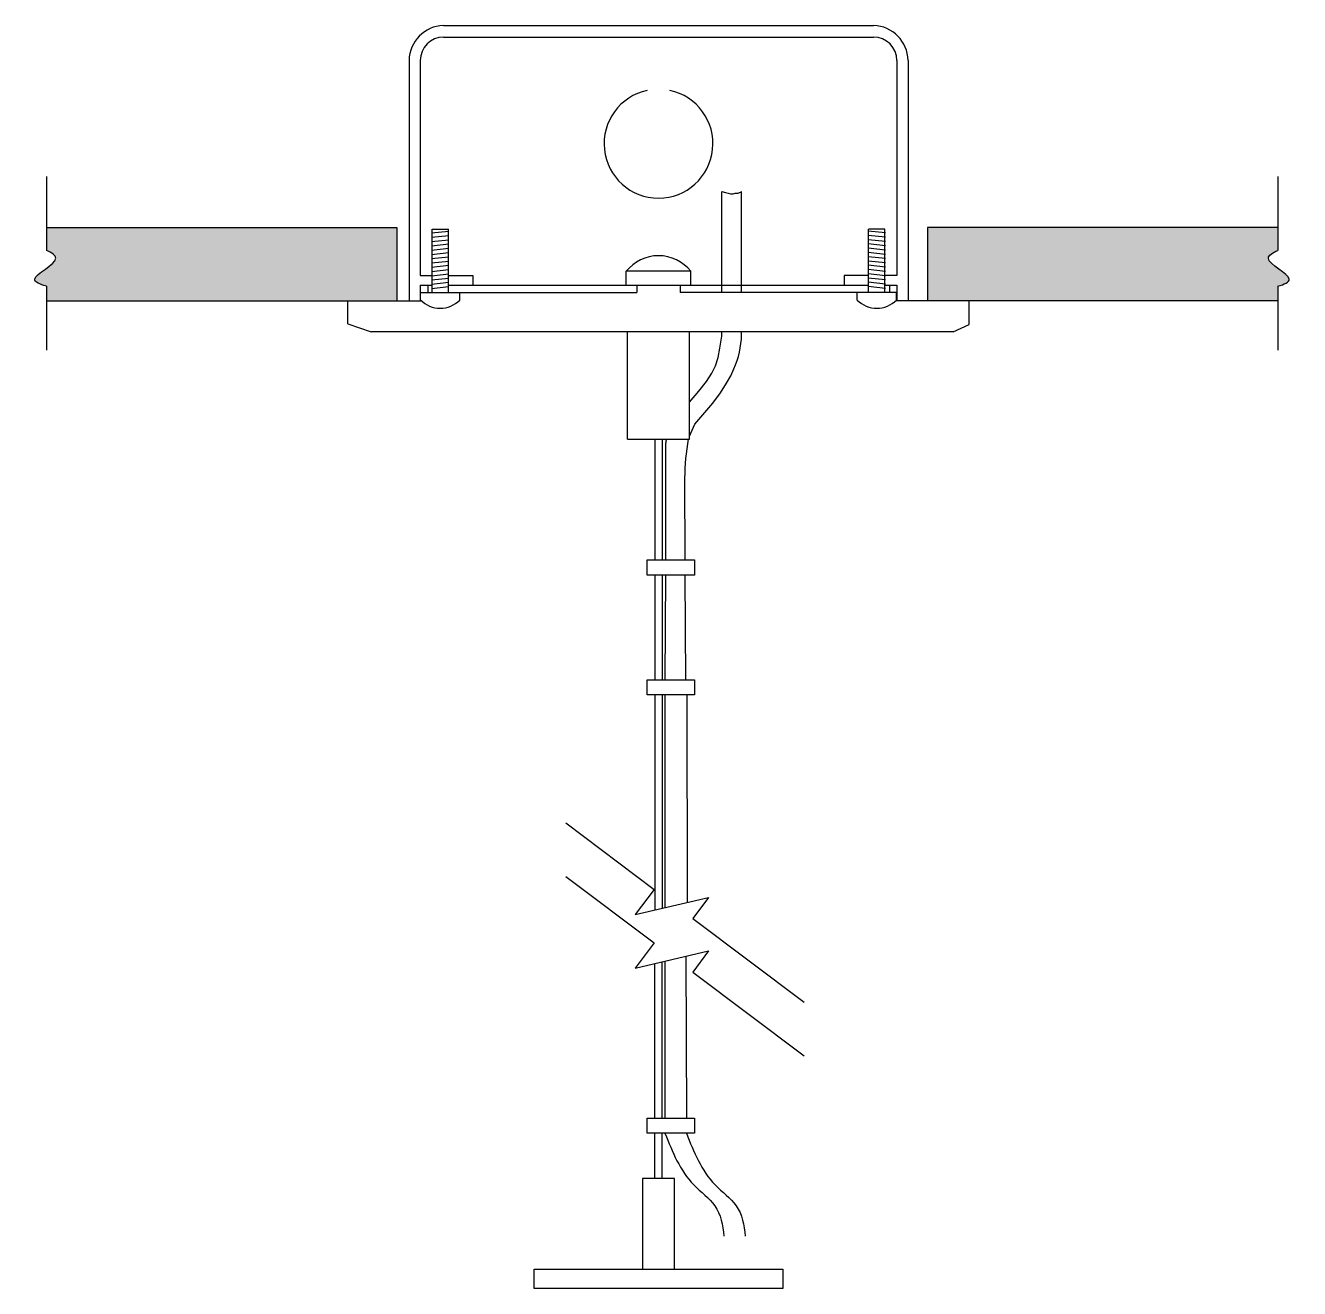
# Model space of a CAD drawing. Header units: inches. Extents: x -5.1 to 5.2, y -0.2 to 10.
import ezdxf

# ---------------------------------------------------------------- set-up
doc = ezdxf.new("R2010")
doc.units = ezdxf.units.IN
doc.header["$LTSCALE"] = 0.5
doc.header["$MEASUREMENT"] = 0
doc.layers.add('Mounting', color=4, linetype='CONTINUOUS')

msp = doc.modelspace()

# ---------------------------------------------------------------- hatches: boundary and pattern name
at = {"layer": 'Mounting', "transparency": 16777216}
h = msp.add_hatch(dxfattribs=at)
h.set_pattern_fill('AR-CONC', color=0, scale=0.05)
h.set_pattern_definition([(50, (-8493.6708, -832.33216), (0.358630091, -0.031376067), [0.0375, -0.4125]), (355, (-8493.6708, -832.33216), (-0.069375667, 0.376096067), [0.03, -0.33]), (100.4514445, (-8493.64092, -832.33477), (0.289254423, 0.344719995), [0.031870096, -0.350571056]), (46.1842, (-8493.6708, -832.23216), (0.533620665, -0.08275964), [0.05625, -0.61875]), (96.6356355, (-8493.62634, -832.23905), (0.467330973, 0.4870593), [0.04780517, -0.52585688]), (351.184164, (-8493.6708, -832.23216), (0.467330973, 0.4870593), [0.045, -0.495]), (21, (-8493.6208, -832.25716), (0.298453526, -0.201309445), [0.0375, -0.4125]), (326, (-8493.6208, -832.25716), (0.121657666, 0.362575023), [0.03, -0.33]), (71.4514447, (-8493.59594, -832.27393), (0.420111188, 0.161265576), [0.031870095, -0.350571056]), (37.5, (-8493.67081, -832.33216), (0.0060799277, 0.166446927), [0, -0.326, 0, -0.335, 0, -0.33125]), (7.5, (-8493.6708, -832.33216), (0.1315347687, 0.197205856), [0, -0.191, 0, -0.3185, 0, -0.12625]), (327.5, (-8493.7823, -832.33216), (0.266911218, -0.0112774359), [0, -0.125, 0, -0.39, 0, -0.5175]), (317.5, (-8493.8323, -832.33216), (0.2915930847, 0.050052491), [0, -0.1625, 0, -0.259, 0, -0.3675])])
edge = h.paths.add_edge_path()
edge.add_line((-2.1, 8.38), (-4.92, 8.38))
edge.add_line((-4.92, 8.38), (-4.92, 8.196))
edge.add_spline(control_points=[(-4.92, 8.196), (-4.877, 8.177), (-4.77, 8.112), (-5.095, 7.973), (-4.973, 7.923), (-4.92, 7.907)], knot_values=[1.066652, 1.066652, 1.066652, 1.066652, 3.873339, 9.934545, 13.072381, 13.072381, 13.072381, 13.072381], degree=3, periodic=0)
edge.add_line((-4.92, 7.907), (-4.92, 7.79))
edge.add_line((-4.92, 7.79), (-2.1, 7.79))
edge.add_line((-2.1, 7.79), (-2.1, 8.38))
edge = h.paths.add_edge_path()
edge.add_spline(control_points=[(4.984, 7.907), (5.036, 7.923), (5.159, 7.973), (4.834, 8.112), (4.941, 8.177), (4.984, 8.196)], knot_values=[1.066652, 1.066652, 1.066652, 1.066652, 4.204487, 10.265693, 13.072381, 13.072381, 13.072381, 13.072381], degree=3, periodic=0)
edge.add_line((4.984, 8.196), (4.984, 8.38))
edge.add_line((4.984, 8.38), (2.164, 8.38))
edge.add_line((2.164, 8.38), (2.164, 7.79))
edge.add_line((2.164, 7.79), (4.984, 7.79))
edge.add_line((4.984, 7.79), (4.984, 7.907))

# ---------------------------------------------------------------- linework, layer by layer
at = {"layer": 'Mounting', "color": 0, "transparency": 16777216}
for p, q in [((-1.73, 10.005), (1.73, 10.005)), ((-1.73, 9.912), (1.73, 9.912)), ((-2.008, 9.724), (-2.008, 7.79)), ((-1.919, 9.724), (-1.919, 7.993)), ((1.919, 9.724), (1.919, 7.993)), ((2.008, 9.724), (2.008, 7.79)), ((-4.927, 8.789), (-4.927, 8.196)), ((4.984, 8.789), (4.984, 8.196)), ((0.51, 7.856), (0.51, 8.67)), ((0.668, 7.856), (0.668, 8.67)), ((-4.927, 8.38), (-2.107, 8.38)), ((-2.107, 8.38), (-2.107, 7.79)), ((-1.827, 8.336), (-1.687, 8.351)), ((-1.827, 8.301), (-1.687, 8.316)), ((-1.822, 8.366), (-1.691, 8.366)), ((-1.822, 7.856), (-1.822, 8.366)), ((-1.691, 7.856), (-1.691, 8.366)), ((1.827, 8.336), (1.687, 8.351)), ((1.827, 8.301), (1.687, 8.316)), ((1.822, 8.366), (1.691, 8.366)), ((1.691, 7.856), (1.691, 8.366)), ((1.822, 7.856), (1.822, 8.366)), ((4.984, 8.38), (2.164, 8.38)), ((2.164, 8.38), (2.164, 7.79)), ((-1.827, 8.267), (-1.687, 8.282)), ((-1.827, 8.233), (-1.687, 8.248)), ((-1.827, 8.198), (-1.687, 8.213)), ((1.827, 8.267), (1.687, 8.282)), ((1.827, 8.233), (1.687, 8.248)), ((1.827, 8.198), (1.687, 8.213)), ((-1.827, 8.164), (-1.687, 8.179)), ((-1.827, 8.13), (-1.687, 8.145)), ((-1.827, 8.095), (-1.687, 8.11)), ((1.827, 8.164), (1.687, 8.179)), ((1.827, 8.13), (1.687, 8.145)), ((1.827, 8.095), (1.687, 8.11)), ((-1.827, 8.061), (-1.687, 8.076)), ((-1.827, 8.027), (-1.687, 8.042)), ((-1.827, 7.992), (-1.687, 8.007)), ((0.26, 8.028), (-0.26, 8.028)), ((-0.26, 7.915), (-0.26, 8.028)), ((0.26, 7.915), (0.26, 8.028)), ((1.827, 8.061), (1.687, 8.076)), ((1.827, 8.027), (1.687, 8.042)), ((1.827, 7.992), (1.687, 8.007)), ((-4.927, 7.907), (-4.927, 7.393)), ((-1.919, 7.993), (-1.822, 7.993)), ((-1.919, 7.915), (-1.919, 7.79)), ((-1.919, 7.915), (-1.822, 7.915)), ((-1.858, 7.915), (-1.858, 7.856)), ((-1.827, 7.958), (-1.687, 7.973)), ((-1.827, 7.924), (-1.687, 7.939)), ((-1.827, 7.89), (-1.687, 7.905)), ((-1.691, 7.993), (-1.494, 7.993)), ((-1.691, 7.915), (1.691, 7.915)), ((-1.494, 7.993), (-1.494, 7.915)), ((-0.174, 7.915), (-0.174, 7.856)), ((0.174, 7.915), (0.174, 7.856)), ((1.691, 7.993), (1.494, 7.993)), ((1.494, 7.993), (1.494, 7.915)), ((1.827, 7.958), (1.687, 7.973)), ((1.827, 7.924), (1.687, 7.939)), ((1.827, 7.89), (1.687, 7.905)), ((1.919, 7.993), (1.822, 7.993)), ((1.822, 7.915), (1.919, 7.915)), ((1.858, 7.915), (1.858, 7.856)), ((1.919, 7.915), (1.919, 7.79)), ((4.984, 7.907), (4.984, 7.393)), ((-1.915, 7.795), (-1.915, 7.856)), ((-1.915, 7.856), (-0.174, 7.856)), ((-1.599, 7.795), (-1.599, 7.856)), ((1.915, 7.856), (0.174, 7.856)), ((1.599, 7.795), (1.599, 7.856)), ((1.915, 7.795), (1.915, 7.856)), ((-4.92, 7.79), (-1.909, 7.79)), ((-2.5, 7.606), (-2.5, 7.79)), ((4.984, 7.79), (1.919, 7.79)), ((2.5, 7.599), (2.5, 7.79)), ((-2.5, 7.606), (-2.314, 7.54)), ((2.371, 7.54), (2.5, 7.599)), ((2.371, 7.54), (-2.314, 7.54)), ((-0.25, 6.678), (-0.25, 7.54)), ((0.25, 6.678), (0.25, 7.54)), ((0.51, 7.505), (0.51, 7.54)), ((0.668, 7.518), (0.668, 7.54)), ((-0.25, 6.678), (0.25, 6.678)), ((-0.03, 6.678), (-0.03, 5.705)), ((0.03, 6.678), (0.03, 5.705)), ((0.056, 6.642), (0.055, 5.705)), ((0.21, 6.362), (0.211, 5.705)), ((-0.03, 5.584), (-0.03, 4.742)), ((0.03, 5.584), (0.03, 4.742)), ((0.055, 5.584), (0.052, 4.742)), ((0.211, 5.584), (0.217, 4.742)), ((-0.03, 4.621), (-0.03, 2.889)), ((0.03, 4.621), (0.03, 2.903)), ((0.052, 4.621), (0.052, 3.403)), ((0.052, 4.621), (0.052, 2.908)), ((0.227, 4.621), (0.23, 2.95)), ((-0.747, 3.59), (-0.036, 3.055)), ((-0.747, 3.159), (-0.036, 2.624)), ((-0.036, 3.055), (-0.189, 2.852)), ((-0.189, 2.852), (0.402, 2.991)), ((0.402, 2.991), (0.275, 2.821)), ((0.275, 2.821), (1.171, 2.147)), ((-0.036, 2.624), (-0.189, 2.421)), ((-0.189, 2.421), (0.402, 2.56)), ((0.03, 1.214), (0.03, 2.472)), ((0.052, 2.477), (0.052, 1.214)), ((0.22, 2.517), (0.224, 1.214)), ((0.402, 2.56), (0.275, 2.39)), ((-0.03, 1.214), (-0.03, 2.458)), ((0.275, 2.39), (1.171, 1.716)), ((-0.03, 0.728), (-0.03, 1.093)), ((0.03, 0.728), (0.03, 1.093)), ((0.129, 0.728), (-0.129, 0.728)), ((-0.129, 0.728), (-0.129, 0)), ((0.129, 0), (0.129, 0.728)), ((-0.129, 0), (0.129, 0))]:
    msp.add_line(p, q, dxfattribs=at)
for points in [[(0.51, 8.67), (0.538, 8.661), (0.561, 8.655), (0.578, 8.652), (0.592, 8.651), (0.602, 8.652), (0.61, 8.653), (0.616, 8.655), (0.621, 8.656), (0.626, 8.657), (0.63, 8.657), (0.635, 8.657), (0.64, 8.657), (0.645, 8.659), (0.652, 8.661), (0.659, 8.664), (0.668, 8.67)], [(0.25, 6.976), (0.324, 7.063), (0.385, 7.141), (0.428, 7.207), (0.458, 7.268), (0.479, 7.333), (0.494, 7.409), (0.51, 7.505)], [(0.25, 6.7), (0.293, 6.797), (0.437, 6.966), (0.498, 7.05), (0.546, 7.127), (0.581, 7.187), (0.607, 7.243)], [(0.24, 6.677), (0.24, 6.678)]]:
    msp.add_lwpolyline(points, dxfattribs=at)
for points in [[(-0.092, 5.705), (0.29, 5.705), (0.29, 5.584), (-0.092, 5.584)], [(-0.092, 4.742), (0.29, 4.742), (0.29, 4.621), (-0.092, 4.621)], [(-0.092, 1.214), (0.29, 1.214), (0.29, 1.093), (-0.092, 1.093)], [(-1, 0), (1, 0), (1, -0.156), (-1, -0.156)]]:
    msp.add_lwpolyline(points, close=True, dxfattribs=at)
for centre, radius, start, end in [((-1.722, 9.719), 0.286, 91.7281, 179.1122), ((1.722, 9.719), 0.286, 0.8878, 88.2719), ((-1.73, 9.724), 0.188, 90, 180), ((1.73, 9.724), 0.188, 0, 90), ((0, 9.054), 0.438, 101.9406, 78.0594), ((0, 7.82), 0.333, 38.6438, 141.3562), ((-1.757, 7.951), 0.221, 224.5768, 315.4232), ((1.757, 7.951), 0.221, 224.5768, 315.4232), ((-0.084, 7.542), 0.753, 336.6147, 358.1884), ((0.546, 6.571), 0.495, 167.5469, 171.798), ((1.809, 6.37), 1.599, 168.9188, 180.2549)]:
    msp.add_arc(centre, radius, start, end, dxfattribs=at)
for points, knots in [([(-4.927, 7.907), (-4.98, 7.923), (-5.102, 7.973), (-4.777, 8.112), (-4.884, 8.177), (-4.927, 8.196)], [1.066652, 1.066652, 1.066652, 1.066652, 4.204487, 10.265693, 13.072381, 13.072381, 13.072381, 13.072381]), ([(4.984, 7.907), (5.036, 7.923), (5.159, 7.973), (4.834, 8.112), (4.941, 8.177), (4.984, 8.196)], [1.066652, 1.066652, 1.066652, 1.066652, 4.204487, 10.265693, 13.072381, 13.072381, 13.072381, 13.072381]), ([(0.052, 1.093), (0.112, 0.943), (0.202, 0.718), (0.486, 0.517), (0.519, 0.355), (0.525, 0.264)], [0, 0, 0, 0, 0.4759819, 0.7144555, 0.9806831, 0.9806831, 0.9806831, 0.9806831]), ([(0.224, 1.093), (0.284, 0.943), (0.374, 0.718), (0.658, 0.517), (0.691, 0.355), (0.697, 0.264)], [0, 0, 0, 0, 0.4759819, 0.7144555, 0.9806831, 0.9806831, 0.9806831, 0.9806831])]:
    msp.add_open_spline(points, degree=3, knots=knots, dxfattribs=at)

doc.saveas('drawing.dxf')
